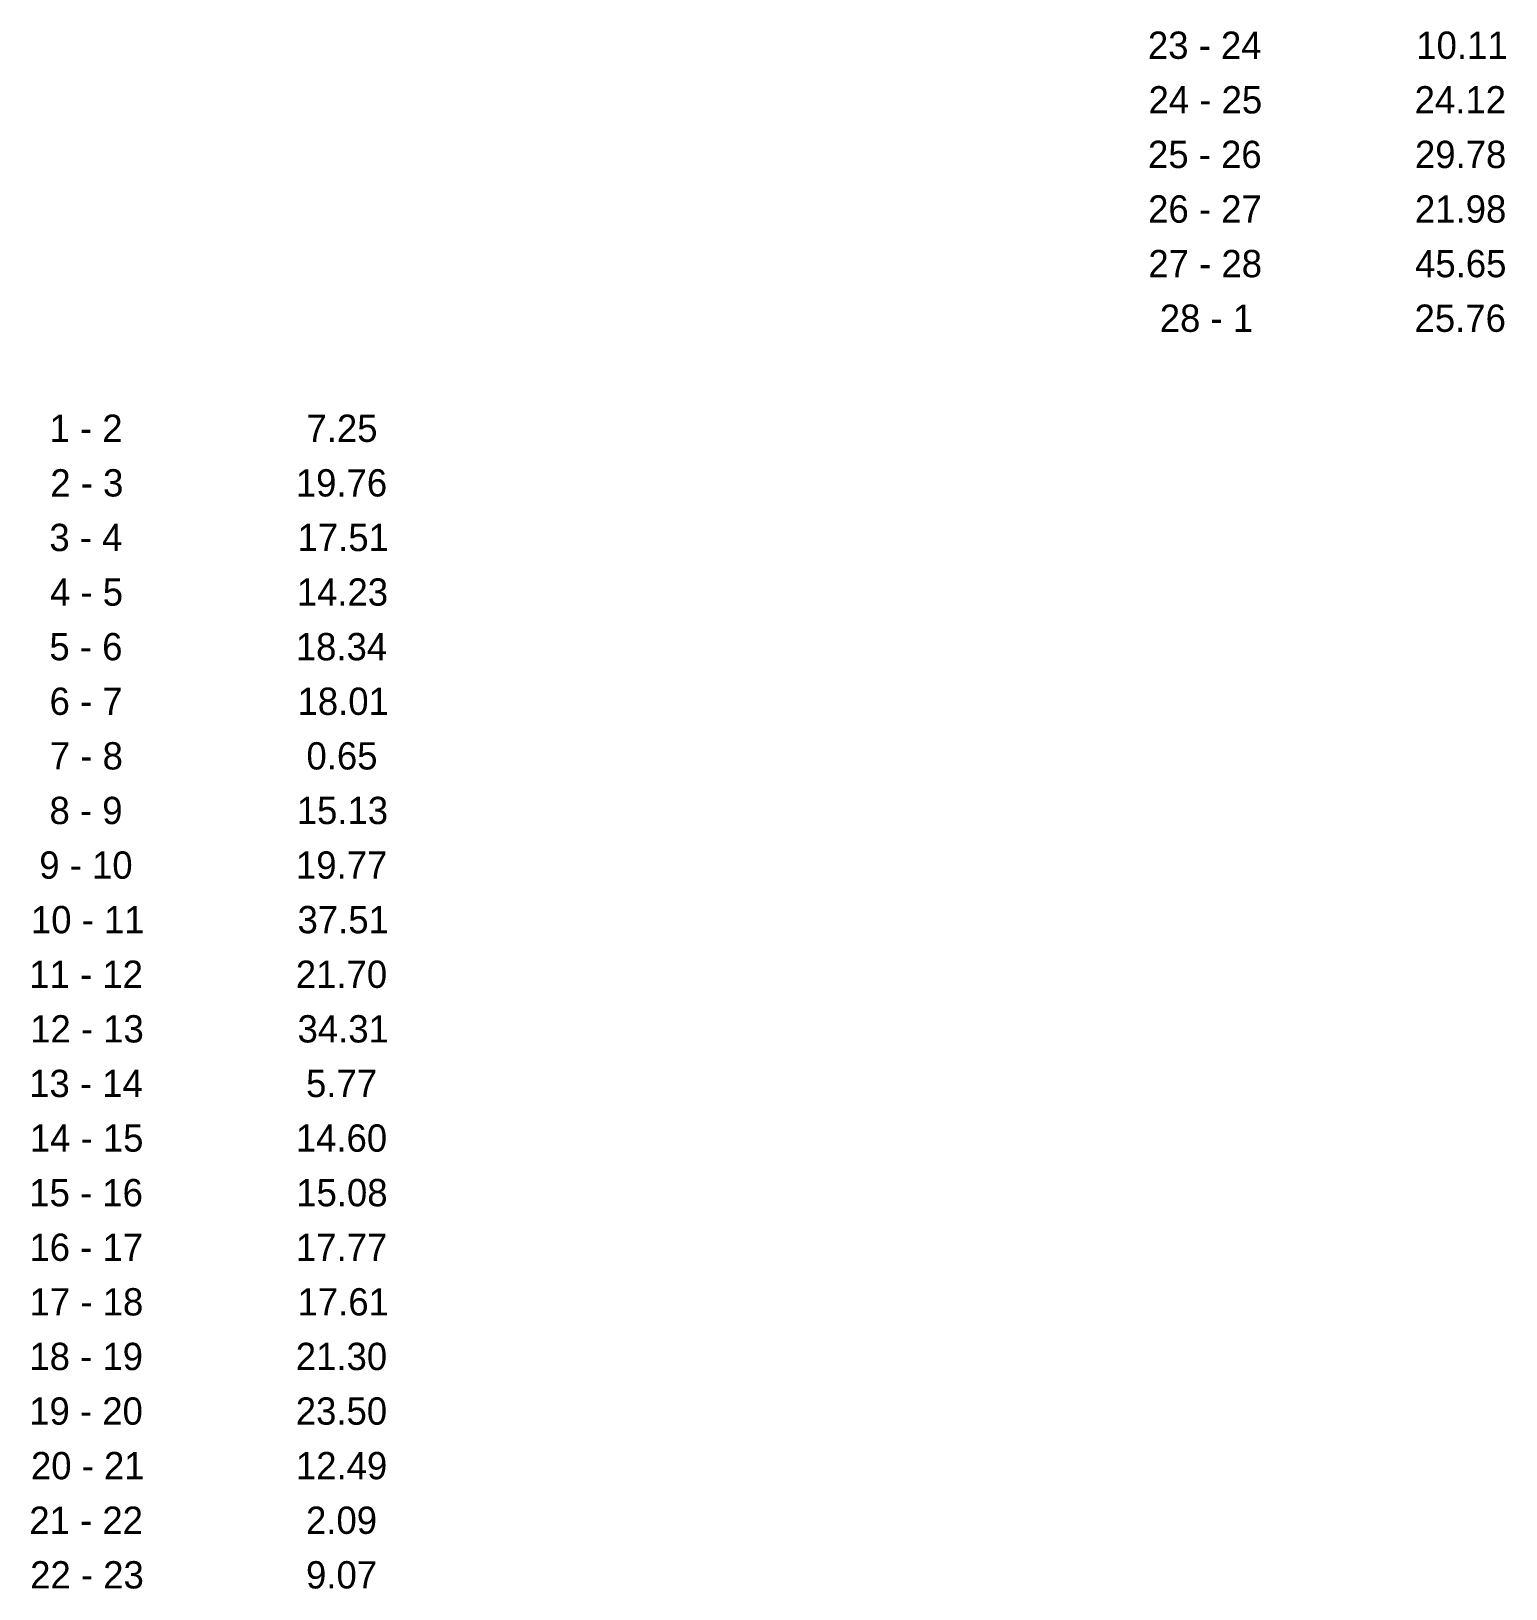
# Model space of a CAD drawing. Extents: x 534084 to 536157, y 1837495 to 1840060.
# Drawn here: x 534084.2 to 534408.3, y 1837495.4 to 1837837.8 of the extents above.
import ezdxf

# ---------------------------------------------------------------- set-up
doc = ezdxf.new("R2010")
doc.units = 0
doc.layers.add('Level 52', color=7, linetype='Continuous')

msp = doc.modelspace()

# ---------------------------------------------------------------- texts
at = {"layer": 'Level 52'}
for s, p in [('23 - 24', (534329.67, 1837831.67)), ('10.11', (534388.65, 1837831.67)), ('24 - 25', (534329.81, 1837819.67)), ('24.12', (534388.29, 1837819.67)), ('25 - 26', (534329.69, 1837807.67)), ('29.78', (534388.36, 1837807.67)), ('26 - 27', (534329.72, 1837795.67)), ('21.98', (534388.36, 1837795.67)), ('27 - 28', (534329.77, 1837783.67)), ('45.65', (534388.39, 1837783.67)), ('28 - 1', (534332.28, 1837771.67)), ('25.76', (534388.27, 1837771.67)), ('1 - 2', (534088.28, 1837747.48)), ('7.25', (534144.75, 1837747.48)), ('2 - 3', (534088.46, 1837735.48)), ('19.76', (534142.41, 1837735.48)), ('3 - 4', (534088.25, 1837723.48)), ('17.51', (534142.79, 1837723.48)), ('4 - 5', (534088.39, 1837711.48)), ('14.23', (534142.61, 1837711.48)), ('5 - 6', (534088.26, 1837699.48)), ('18.34', (534142.4, 1837699.48)), ('6 - 7', (534088.29, 1837687.48)), ('18.01', (534142.79, 1837687.48)), ('7 - 8', (534088.35, 1837675.48)), ('0.65', (534144.75, 1837675.48)), ('8 - 9', (534088.28, 1837663.48)), ('15.13', (534142.61, 1837663.48)), ('9 - 10', (534086.03, 1837651.48)), ('19.77', (534142.44, 1837651.48)), ('10 - 11', (534084.2, 1837639.48)), ('37.51', (534142.79, 1837639.48)), ('11 - 12', (534083.84, 1837627.48)), ('21.70', (534142.4, 1837627.48)), ('12 - 13', (534084.03, 1837615.48)), ('34.31', (534142.79, 1837615.48)), ('13 - 14', (534083.81, 1837603.48)), ('5.77', (534144.66, 1837603.48)), ('14 - 15', (534083.95, 1837591.48)), ('14.60', (534142.4, 1837591.48)), ('15 - 16', (534083.83, 1837579.48)), ('15.08', (534142.5, 1837579.48)), ('16 - 17', (534083.86, 1837567.48)), ('17.77', (534142.44, 1837567.48)), ('17 - 18', (534083.91, 1837555.48)), ('17.61', (534142.79, 1837555.48)), ('18 - 19', (534083.85, 1837543.48)), ('21.30', (534142.4, 1837543.48)), ('19 - 20', (534083.82, 1837531.48)), ('23.50', (534142.4, 1837531.48)), ('20 - 21', (534084.2, 1837519.48)), ('12.49', (534142.43, 1837519.48)), ('21 - 22', (534083.84, 1837507.48)), ('2.09', (534144.65, 1837507.48)), ('22 - 23', (534084.03, 1837495.48)), ('9.07', (534144.66, 1837495.48))]:
    msp.add_text(s, height=6, dxfattribs=at).set_placement(p)

doc.saveas('drawing.dxf')
